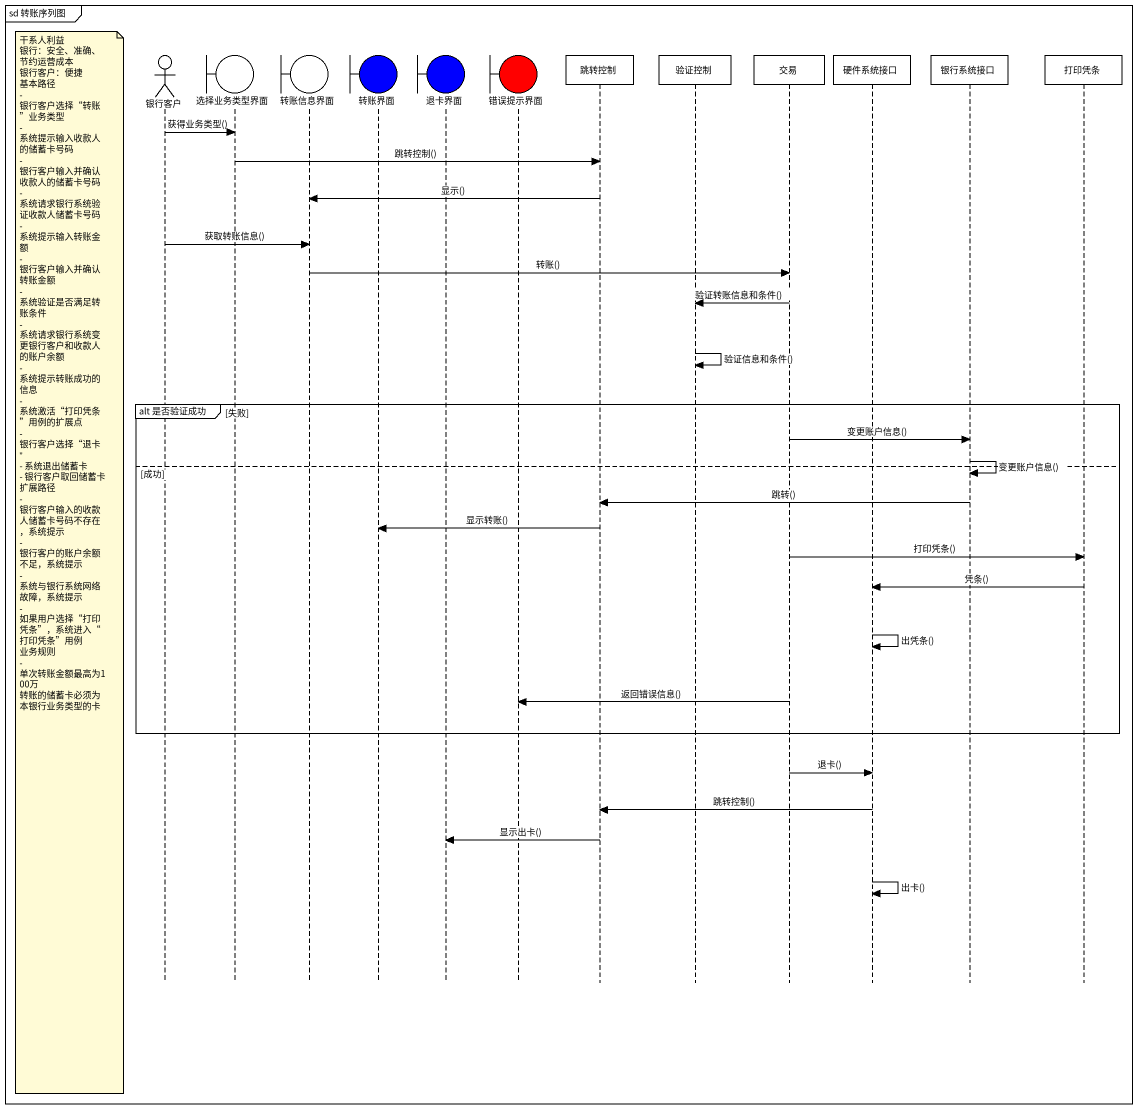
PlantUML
@startuml
mainframe sd 转账序列图
hide footbox
actor 银行客户
boundary 选择业务类型界面
boundary 转账信息界面
boundary 转账界面 #0000FF
boundary 退卡界面 #0000FF
boundary 错误提示界面 #FF0000
participant 跳转控制 #FFFFFF
participant 验证控制 #FFFFFF
participant 交易 #FFFFFF
participant 硬件系统接口 #FFFFFF
participant 银行系统接口 #FFFFFF
participant 打印凭条 #FFFFFF

银行客户 -> 选择业务类型界面 : 获得业务类型()
选择业务类型界面 -> 跳转控制 : 跳转控制()
跳转控制 -> 转账信息界面 : 显示()
银行客户 -> 转账信息界面 : 获取转账信息()
转账信息界面 -> 交易 : 转账()
交易 -> 验证控制 : 验证转账信息和条件()
验证控制 -> 验证控制 : 验证信息和条件()
group alt 是否验证成功 [失败]
  交易 -> 银行系统接口 : 变更账户信息()
  银行系统接口 -> 银行系统接口 : 变更账户信息()
else 成功
  银行系统接口 -> 跳转控制 : 跳转()
  跳转控制 -> 转账界面 : 显示转账()
  交易 -> 打印凭条 : 打印凭条()
  note left of 银行客户
    干系人利益
    银行：安全、准确、节约运营成本
    银行客户：便捷
    基本路径
    - 银行客户选择“转账”业务类型
    - 系统提示输入收款人的储蓄卡号码
    - 银行客户输入并确认收款人的储蓄卡号码
    - 系统请求银行系统验证收款人储蓄卡号码
    - 系统提示输入转账金额
    - 银行客户输入并确认转账金额
    - 系统验证是否满足转账条件
    - 系统请求银行系统变更银行客户和收款人的账户余额
    - 系统提示转账成功的信息
    - 系统激活“打印凭条”用例的扩展点
    - 银行客户选择“退卡”
    - 系统退出储蓄卡
    - 银行客户取回储蓄卡
    扩展路径
    - 银行客户输入的收款人储蓄卡号码不存在，系统提示
    - 银行客户的账户余额不足，系统提示
    - 系统与银行系统网络故障，系统提示
    - 如果用户选择“打印凭条”，系统进入“打印凭条”用例
    业务规则
    - 单次转账金额最高为100万
    转账的储蓄卡必须为本银行业务类型的卡
  end note
  打印凭条 -> 硬件系统接口 : 凭条()
  硬件系统接口 -> 硬件系统接口 : 出凭条()
  交易 -> 错误提示界面 : 返回错误信息()
end
交易 -> 硬件系统接口 : 退卡()
硬件系统接口 -> 跳转控制 : 跳转控制()
跳转控制 -> 退卡界面 : 显示出卡()
硬件系统接口 -> 硬件系统接口 : 出卡()
@enduml
